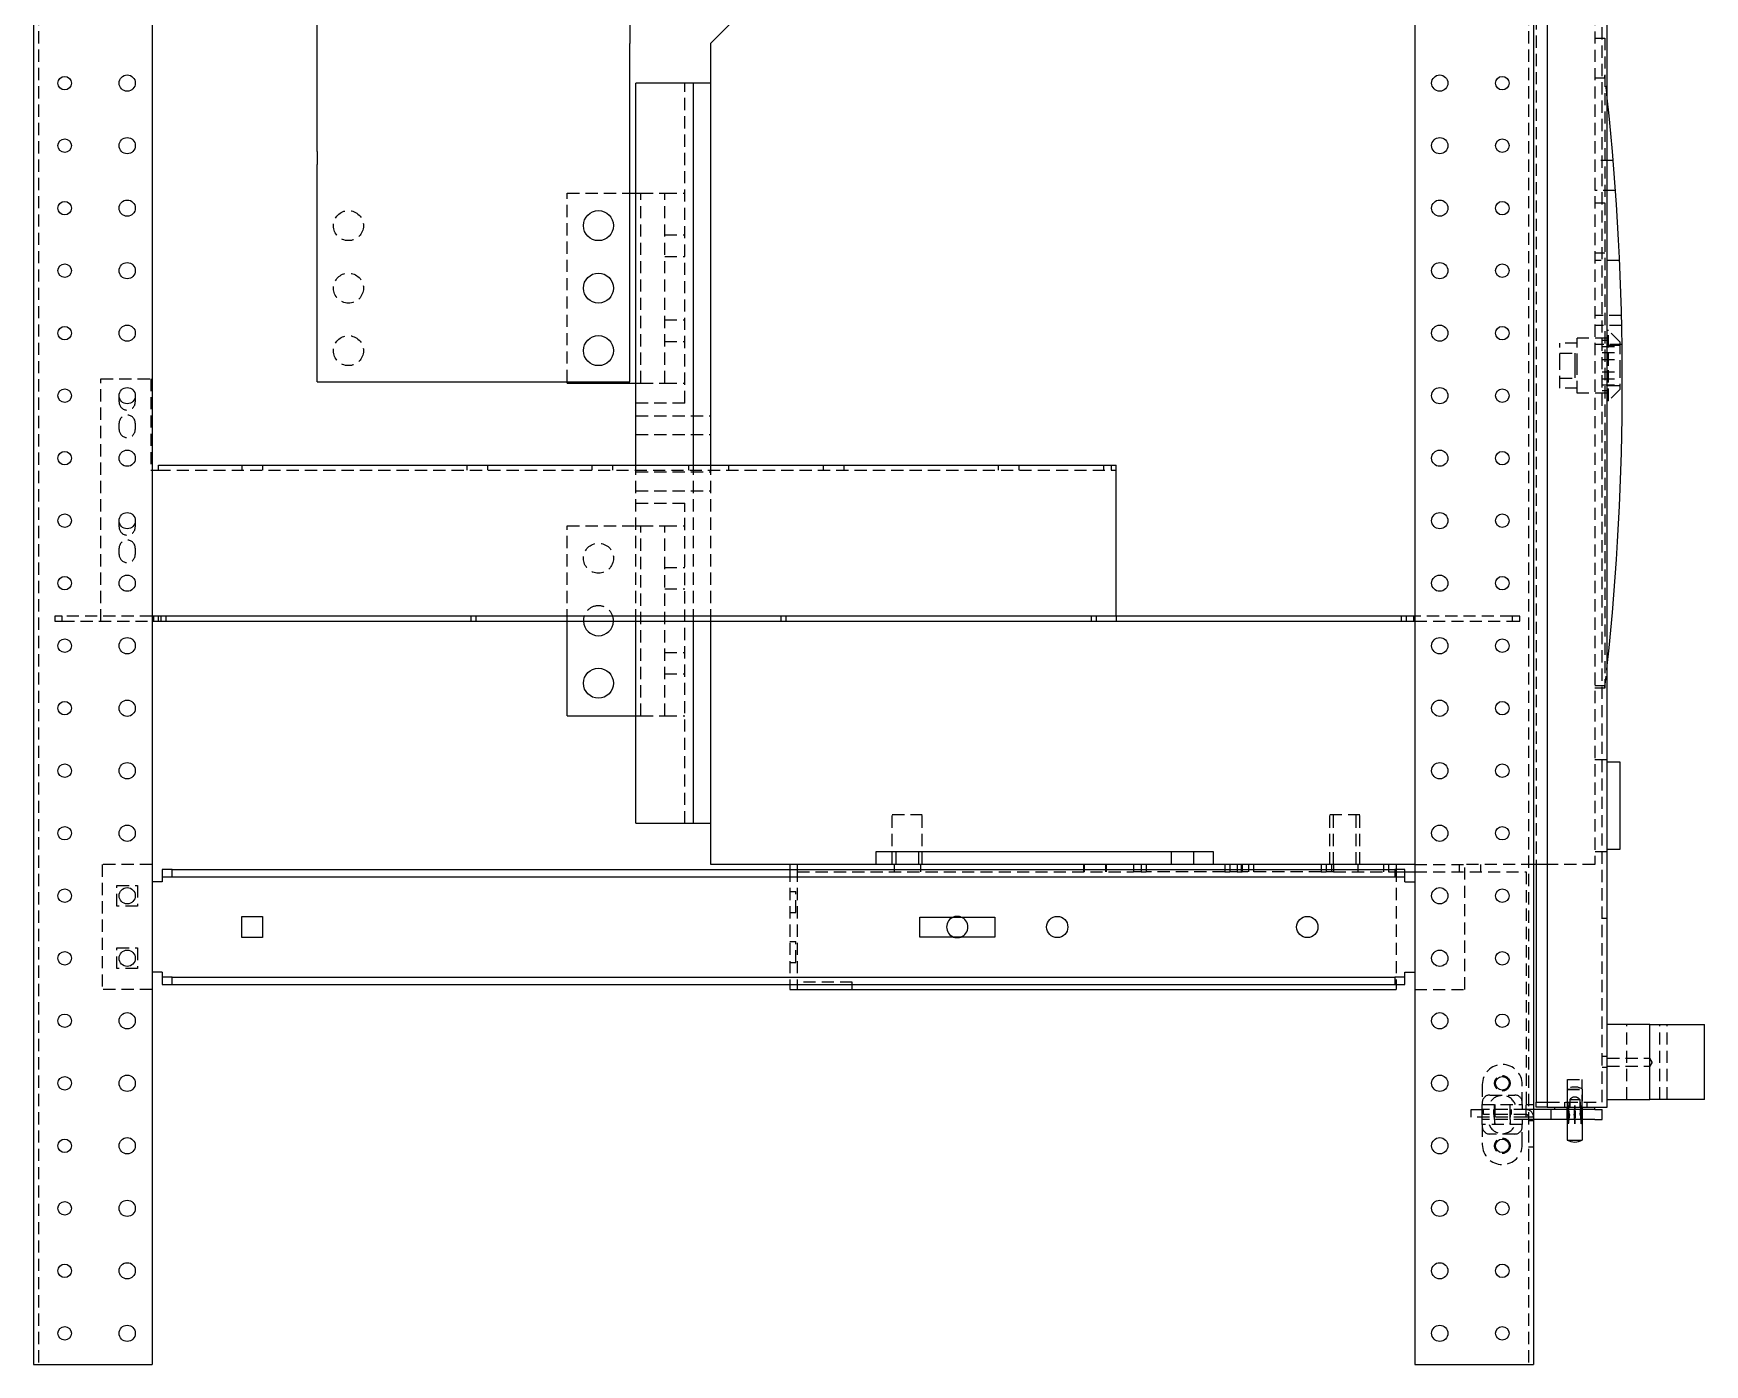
# Model space of a CAD drawing. Header units: millimetres. Extents: x -116965 to 323937, y 291661 to 566926.
# Drawn here: x -22581.3 to -22146.8, y 314413.7 to 314759.7 of the extents above; entities that cross this region are included whole.
import ezdxf

# ---------------------------------------------------------------- set-up
doc = ezdxf.new("R2010")
doc.units = ezdxf.units.MM
doc.linetypes.add('HIDDEN2', pattern=[4.7625, 3.175, -1.5875])
doc.layers.add('ALPHA', color=255, linetype='Continuous')
doc.layers.add('Pointille_Court', color=40, linetype='HIDDEN2', lineweight=25)

msp = doc.modelspace()

# ---------------------------------------------------------------- linework, layer by layer
at = {"layer": 'ALPHA'}
for p, q in [((-22581.298444, 315193.676475), (-22581.298444, 314413.676475)), ((-22550.423444, 315193.676475), (-22550.423444, 314413.676475)), ((-22222.173444, 315193.676475), (-22222.173444, 314413.676475)), ((-22191.298444, 315193.676475), (-22191.298444, 314413.676475)), ((-22187.723444, 314866.076475), (-22187.723444, 314480.626475)), ((-22172.123444, 314480.626475), (-22172.123444, 314866.076475)), ((-22507.523444, 314757.096717), (-22507.523444, 314762.84196)), ((-22426.273444, 314762.84196), (-22426.273444, 314757.096717)), ((-22405.148444, 314757.201475), (-22398.648444, 314763.701475)), ((-22405.148444, 314746.801475), (-22405.148444, 314757.201475)), ((-22507.523444, 314729.054329), (-22507.523444, 314757.096717)), ((-22426.273444, 314729.054329), (-22426.273444, 314757.096717)), ((-22424.648444, 314647.513975), (-22424.648444, 314746.801475)), ((-22409.698444, 314746.801475), (-22424.648444, 314746.801475)), ((-22409.698444, 314647.513975), (-22409.698444, 314746.801475)), ((-22405.148444, 314746.801475), (-22409.698444, 314746.801475)), ((-22405.148444, 314647.513975), (-22405.148444, 314746.801475)), ((-22507.523444, 314729.054329), (-22507.523444, 314725.607184)), ((-22426.273444, 314725.607184), (-22426.273444, 314729.054329)), ((-22507.523444, 314669.126475), (-22507.523444, 314725.607184)), ((-22426.273444, 314669.126475), (-22426.273444, 314725.607184)), ((-22426.273444, 314718.201475), (-22424.648444, 314718.201475)), ((-22507.523444, 314669.126475), (-22426.273444, 314669.126475)), ((-22442.523444, 314668.801475), (-22442.523444, 314669.126475)), ((-22442.523444, 314668.801475), (-22424.648444, 314668.801475)), ((-22550.423444, 314646.213975), (-22548.798444, 314646.213975)), ((-22548.798444, 314646.213975), (-22548.798444, 314647.513975)), ((-22548.798444, 314647.513975), (-22299.848444, 314647.513975)), ((-22299.848444, 314608.188975), (-22299.848444, 314647.513975)), ((-22222.173444, 314608.188975), (-22550.423444, 314608.188975)), ((-22550.423444, 314606.888975), (-22222.173444, 314606.888975)), ((-22442.523444, 314582.351475), (-22442.523444, 314606.888975)), ((-22424.648444, 314554.401475), (-22424.648444, 314606.888975)), ((-22409.698444, 314554.401475), (-22409.698444, 314606.888975)), ((-22405.148444, 314554.401475), (-22405.148444, 314606.888975)), ((-22442.523444, 314582.351475), (-22424.648444, 314582.351475)), ((-22172.123444, 314570.326475), (-22168.873444, 314570.326475)), ((-22168.873444, 314570.326475), (-22168.873444, 314547.576475)), ((-22424.648444, 314554.401475), (-22409.698444, 314554.401475)), ((-22409.698444, 314554.401475), (-22405.148444, 314554.401475)), ((-22405.148444, 314543.676475), (-22405.148444, 314554.401475)), ((-22362.248444, 314546.926475), (-22362.248444, 314543.676475)), ((-22274.498444, 314546.926475), (-22362.248444, 314546.926475)), ((-22274.498444, 314543.676475), (-22274.498444, 314546.926475)), ((-22168.873444, 314547.576475), (-22172.123444, 314547.576475)), ((-22547.823444, 314542.376475), (-22547.823444, 314540.426475)), ((-22545.223444, 314542.376475), (-22547.823444, 314542.376475)), ((-22547.823444, 314540.426475), (-22545.223444, 314540.426475)), ((-22547.823444, 314540.426475), (-22547.823444, 314539.126475)), ((-22545.223444, 314542.376475), (-22227.373444, 314542.376475)), ((-22545.223444, 314540.426475), (-22545.223444, 314542.376475)), ((-22545.223444, 314540.426475), (-22227.373444, 314540.426475)), ((-22384.673444, 314543.676475), (-22405.148444, 314543.676475)), ((-22384.673444, 314543.676475), (-22384.673444, 314542.376475)), ((-22382.723444, 314543.676475), (-22384.673444, 314543.676475)), ((-22227.048444, 314543.676475), (-22382.723444, 314543.676475)), ((-22382.723444, 314543.676475), (-22382.723444, 314542.376475)), ((-22227.373444, 314542.376475), (-22227.373444, 314540.426475)), ((-22224.773444, 314542.376475), (-22227.373444, 314542.376475)), ((-22227.373444, 314540.426475), (-22224.773444, 314540.426475)), ((-22222.173444, 314543.676475), (-22227.048444, 314543.676475)), ((-22227.048444, 314543.676475), (-22227.048444, 314542.376475)), ((-22224.773444, 314540.426475), (-22224.773444, 314542.376475)), ((-22224.773444, 314541.726475), (-22222.173444, 314541.726475)), ((-22224.773444, 314539.126475), (-22224.773444, 314540.426475)), ((-22187.723444, 314543.676475), (-22191.298444, 314543.676475)), ((-22190.648444, 314543.676475), (-22190.648444, 314481.926475)), ((-22547.823444, 314539.126475), (-22550.423444, 314539.126475)), ((-22224.773444, 314539.126475), (-22222.173444, 314539.126475)), ((-22527.120944, 314530.123975), (-22521.725944, 314530.123975)), ((-22527.120944, 314524.728975), (-22527.120944, 314530.123975)), ((-22521.725944, 314530.123975), (-22521.725944, 314524.728975)), ((-22350.873444, 314524.826475), (-22350.873444, 314530.026475)), ((-22350.873444, 314530.026475), (-22331.373444, 314530.026475)), ((-22331.373444, 314530.026475), (-22331.373444, 314524.826475)), ((-22521.725944, 314524.728975), (-22527.120944, 314524.728975)), ((-22331.373444, 314524.826475), (-22350.873444, 314524.826475)), ((-22547.823444, 314515.726475), (-22550.423444, 314515.726475)), ((-22547.823444, 314515.726475), (-22547.823444, 314514.426475)), ((-22547.823444, 314514.426475), (-22547.823444, 314512.476475)), ((-22545.223444, 314514.426475), (-22547.823444, 314514.426475)), ((-22545.223444, 314514.426475), (-22227.373444, 314514.426475)), ((-22545.223444, 314512.476475), (-22545.223444, 314514.426475)), ((-22227.373444, 314514.426475), (-22227.373444, 314512.476475)), ((-22224.773444, 314514.426475), (-22227.373444, 314514.426475)), ((-22224.773444, 314515.726475), (-22222.173444, 314515.726475)), ((-22224.773444, 314514.426475), (-22224.773444, 314515.726475)), ((-22224.773444, 314512.476475), (-22224.773444, 314514.426475)), ((-22547.823444, 314512.476475), (-22545.223444, 314512.476475)), ((-22545.223444, 314512.476475), (-22227.373444, 314512.476475)), ((-22384.673444, 314512.476475), (-22384.673444, 314511.176475)), ((-22384.673444, 314511.176475), (-22382.723444, 314511.176475)), ((-22382.723444, 314512.476475), (-22382.723444, 314511.176475)), ((-22382.723444, 314511.176475), (-22227.048444, 314511.176475)), ((-22227.373444, 314512.476475), (-22224.773444, 314512.476475)), ((-22227.048444, 314512.476475), (-22227.048444, 314511.176475)), ((-22161.073444, 314502.076475), (-22172.123444, 314502.076475)), ((-22161.073444, 314482.576475), (-22161.073444, 314502.076475)), ((-22161.073444, 314502.076475), (-22146.833115, 314502.076475)), ((-22146.833115, 314482.576475), (-22146.833115, 314502.076475)), ((-22186.748444, 314479.976475), (-22191.298444, 314479.976475)), ((-22190.648444, 314480.626475), (-22190.648444, 314481.926475)), ((-22190.648444, 314481.926475), (-22187.723444, 314481.926475)), ((-22187.723444, 314480.626475), (-22190.648444, 314480.626475)), ((-22187.723444, 314480.626475), (-22172.123444, 314480.626475)), ((-22186.748444, 314477.376475), (-22186.748444, 314479.976475)), ((-22175.373444, 314479.976475), (-22186.748444, 314479.976475)), ((-22185.773444, 314479.976475), (-22185.773444, 314480.626475)), ((-22175.373444, 314479.976475), (-22175.373444, 314480.626475)), ((-22175.373444, 314479.976475), (-22173.423444, 314479.976475)), ((-22173.423444, 314477.376475), (-22173.423444, 314479.976475)), ((-22172.123444, 314482.576475), (-22161.073444, 314482.576475)), ((-22146.833115, 314482.576475), (-22161.073444, 314482.576475)), ((-22186.748444, 314477.376475), (-22191.298444, 314477.376475)), ((-22175.373444, 314477.376475), (-22186.748444, 314477.376475)), ((-22182.523444, 314477.376475), (-22182.523444, 314472.046475)), ((-22178.623444, 314477.376475), (-22178.623444, 314472.046475)), ((-22175.373444, 314477.376475), (-22173.423444, 314477.376475)), ((-22182.523444, 314472.046475), (-22178.623444, 314472.046475)), ((-22581.298444, 314413.676475), (-22550.423444, 314413.676475)), ((-22222.173444, 314413.676475), (-22191.298444, 314413.676475))]:
    msp.add_line(p, q, dxfattribs=at)
for centre, radius in [((-22573.173444, 314746.801475), 1.755), ((-22556.923444, 314746.801475), 2.1125), ((-22215.673444, 314746.801475), 2.1125), ((-22199.423444, 314746.801475), 1.755), ((-22573.173444, 314730.551475), 1.755), ((-22556.923444, 314730.551475), 2.1125), ((-22215.673444, 314730.551475), 2.1125), ((-22199.423444, 314730.551475), 1.755), ((-22573.173444, 314714.301475), 1.755), ((-22556.923444, 314714.301475), 2.1125), ((-22434.398444, 314709.751475), 3.9), ((-22215.673444, 314714.301475), 2.1125), ((-22199.423444, 314714.301475), 1.755), ((-22573.173444, 314698.051475), 1.755), ((-22556.923444, 314698.051475), 2.1125), ((-22434.398444, 314693.501475), 3.9), ((-22215.673444, 314698.051475), 2.1125), ((-22199.423444, 314698.051475), 1.755), ((-22573.173444, 314681.801475), 1.755), ((-22556.923444, 314681.801475), 2.1125), ((-22215.673444, 314681.801475), 2.1125), ((-22199.423444, 314681.801475), 1.755), ((-22434.398444, 314677.251475), 3.9), ((-22573.173444, 314665.551475), 1.755), ((-22556.923444, 314665.551475), 2.1125), ((-22215.673444, 314665.551475), 2.1125), ((-22199.423444, 314665.551475), 1.755), ((-22573.173444, 314649.301475), 1.755), ((-22556.923444, 314649.301475), 2.1125), ((-22215.673444, 314649.301475), 2.1125), ((-22199.423444, 314649.301475), 1.755), ((-22573.173444, 314633.051475), 1.755), ((-22556.923444, 314633.051475), 2.1125), ((-22215.673444, 314633.051475), 2.1125), ((-22199.423444, 314633.051475), 1.755), ((-22573.173444, 314616.801475), 1.755), ((-22556.923444, 314616.801475), 2.1125), ((-22215.673444, 314616.801475), 2.1125), ((-22199.423444, 314616.801475), 1.755), ((-22573.173444, 314600.551475), 1.755), ((-22556.923444, 314600.551475), 2.1125), ((-22215.673444, 314600.551475), 2.1125), ((-22199.423444, 314600.551475), 1.755), ((-22434.398444, 314590.801475), 3.9), ((-22573.173444, 314584.301475), 1.755), ((-22556.923444, 314584.301475), 2.1125), ((-22215.673444, 314584.301475), 2.1125), ((-22199.423444, 314584.301475), 1.755), ((-22573.173444, 314568.051475), 1.755), ((-22556.923444, 314568.051475), 2.1125), ((-22215.673444, 314568.051475), 2.1125), ((-22199.423444, 314568.051475), 1.755), ((-22573.173444, 314551.801475), 1.755), ((-22556.923444, 314551.801475), 2.1125), ((-22215.673444, 314551.801475), 2.1125), ((-22199.423444, 314551.801475), 1.755), ((-22573.173444, 314535.551475), 1.755), ((-22556.923444, 314535.551475), 2.1125), ((-22215.673444, 314535.551475), 2.1125), ((-22199.423444, 314535.551475), 1.755), ((-22315.123444, 314527.426475), 2.7625), ((-22250.123444, 314527.426475), 2.7625), ((-22573.173444, 314519.301475), 1.755), ((-22556.923444, 314519.301475), 2.1125), ((-22215.673444, 314519.301475), 2.1125), ((-22199.423444, 314519.301475), 1.755), ((-22556.923444, 314503.051475), 2.1125), ((-22215.673444, 314503.051475), 2.1125), ((-22573.173444, 314503.051475), 1.755), ((-22199.423444, 314503.051475), 1.755), ((-22573.173444, 314486.801475), 1.755), ((-22556.923444, 314486.801475), 2.1125), ((-22215.673444, 314486.801475), 2.1125), ((-22199.423444, 314486.801475), 1.755), ((-22573.173444, 314470.551475), 1.755), ((-22556.923444, 314470.551475), 2.1125), ((-22215.673444, 314470.551475), 2.1125), ((-22199.423444, 314470.551475), 1.755), ((-22573.173444, 314454.301475), 1.755), ((-22556.923444, 314454.301475), 2.1125), ((-22215.673444, 314454.301475), 2.1125), ((-22199.423444, 314454.301475), 1.755), ((-22556.923444, 314438.051475), 2.1125), ((-22215.673444, 314438.051475), 2.1125), ((-22573.173444, 314438.051475), 1.755), ((-22199.423444, 314438.051475), 1.755), ((-22573.173444, 314421.801475), 1.755), ((-22556.923444, 314421.801475), 2.1125), ((-22215.673444, 314421.801475), 2.1125), ((-22199.423444, 314421.801475), 1.755)]:
    msp.add_circle(centre, radius, dxfattribs=at)
for centre, radius, start, end in [((-22867.217194, 314669.126475), 698.99375, 353.944703388, 6.055296612), ((-22434.398444, 314607.051475), 3.9, 182.38801546, 357.61198454), ((-22341.123444, 314527.426475), 2.7625, 109.74992279, 250.25007721), ((-22341.123444, 314527.426475), 2.7625, 289.74992279, 70.25007721), ((-22180.573444, 314475.442725), 3.91625, 240.13716564, 299.86283436)]:
    msp.add_arc(centre, radius, start, end, dxfattribs=at)
for major_axis, ratio, start_param, end_param in [((0.162431, 24.917985), 0.0779847629, 2.1257914248, 2.1777898095), ((-1.765627, -24.917919), 0.0332164699, 5.2692293627, 5.3212277474), ((1.765627, -24.917919), 0.0332164699, 0.9619575598, 1.0139559445), ((-0.162431, 24.917985), 0.0779847629, 4.1053954977, 4.1573938823)]:
    msp.add_ellipse((-22180.573444, 314490.49597), major_axis=major_axis, ratio=ratio, start_param=start_param, end_param=end_param, dxfattribs=at)
at = {"layer": 'Pointille_Court'}
for p, q in [((-22579.998444, 315193.676475), (-22579.998444, 314413.676475)), ((-22192.598444, 315193.676475), (-22192.598444, 314413.676475)), ((-22173.423444, 314481.926475), (-22173.423444, 314864.776475)), ((-22190.648444, 314802.051475), (-22190.648444, 314543.676475)), ((-22175.373444, 314779.301475), (-22175.373444, 314543.676475)), ((-22175.373444, 314758.501475), (-22172.773444, 314758.501475)), ((-22172.773444, 314758.501475), (-22172.773444, 314589.501475)), ((-22411.973444, 314663.601475), (-22411.973444, 314746.801475)), ((-22172.699223, 314748.101475), (-22175.373444, 314748.101475)), ((-22170.594529, 314726.651475), (-22175.373444, 314726.651475)), ((-22442.523444, 314718.201475), (-22426.273444, 314718.201475)), ((-22442.523444, 314669.126475), (-22442.523444, 314718.201475)), ((-22424.648444, 314718.201475), (-22423.348444, 314718.201475)), ((-22423.348444, 314668.801475), (-22423.348444, 314718.201475)), ((-22423.348444, 314718.201475), (-22417.173444, 314718.201475)), ((-22417.173444, 314718.201475), (-22411.973444, 314718.201475)), ((-22417.173444, 314668.801475), (-22417.173444, 314718.201475)), ((-22169.994355, 314718.851475), (-22175.373444, 314718.851475)), ((-22172.773444, 314715.601475), (-22175.373444, 314715.601475)), ((-22417.173444, 314707.346475), (-22411.973444, 314707.346475)), ((-22417.173444, 314701.756475), (-22411.973444, 314701.756475)), ((-22172.773444, 314702.601475), (-22175.373444, 314702.601475)), ((-22168.934703, 314700.651475), (-22175.373444, 314700.651475)), ((-22417.173444, 314685.246475), (-22411.973444, 314685.246475)), ((-22168.43571, 314686.351475), (-22175.373444, 314686.351475)), ((-22168.376459, 314683.751475), (-22175.373444, 314683.751475)), ((-22417.173444, 314679.656475), (-22411.973444, 314679.656475)), ((-22179.923444, 314679.201475), (-22184.473444, 314679.201475)), ((-22184.473444, 314673.351201), (-22184.473444, 314679.201475)), ((-22172.123444, 314680.501475), (-22179.923444, 314680.501475)), ((-22179.923444, 314673.35114), (-22179.923444, 314680.501475)), ((-22172.123444, 314679.851475), (-22173.423444, 314679.851475)), ((-22171.798444, 314682.451475), (-22172.123444, 314682.451475)), ((-22168.873444, 314679.526475), (-22171.798444, 314682.451475)), ((-22171.798444, 314673.351049), (-22171.798444, 314682.451475)), ((-22168.873444, 314679.526475), (-22168.873444, 314673.351186)), ((-22184.473444, 314676.601475), (-22180.573444, 314676.601475)), ((-22180.573444, 314676.601475), (-22180.573444, 314673.351323)), ((-22168.291446, 314678.876475), (-22175.373444, 314678.876475)), ((-22168.873444, 314678.551475), (-22173.423444, 314678.551475)), ((-22173.423444, 314678.293765), (-22168.873444, 314678.293765)), ((-22173.423444, 314678.293674), (-22168.873444, 314678.293674)), ((-22173.423444, 314676.790997), (-22168.873444, 314676.790997)), ((-22173.423444, 314676.790906), (-22168.873444, 314676.790906)), ((-22173.423444, 314674.976475), (-22168.873444, 314674.976475)), ((-22184.473444, 314667.501475), (-22184.473444, 314673.351201)), ((-22180.573444, 314673.351323), (-22180.573444, 314670.101475)), ((-22179.923444, 314666.201475), (-22179.923444, 314673.35114)), ((-22173.423444, 314671.726475), (-22168.873444, 314671.726475)), ((-22171.798444, 314664.251475), (-22171.798444, 314673.351049)), ((-22168.873444, 314673.351186), (-22168.873444, 314667.176475)), ((-22563.748444, 314669.938975), (-22550.748444, 314669.938975)), ((-22563.748444, 314606.888975), (-22563.748444, 314669.938975)), ((-22550.748444, 314669.938975), (-22550.748444, 314646.213975)), ((-22424.648444, 314668.801475), (-22423.348444, 314668.801475)), ((-22423.348444, 314668.801475), (-22417.173444, 314668.801475)), ((-22417.173444, 314668.801475), (-22411.973444, 314668.801475)), ((-22184.473444, 314670.101475), (-22180.573444, 314670.101475)), ((-22179.923444, 314667.501475), (-22184.473444, 314667.501475)), ((-22172.123444, 314666.201475), (-22179.923444, 314666.201475)), ((-22173.423444, 314669.912044), (-22168.873444, 314669.912044)), ((-22173.423444, 314669.911952), (-22168.873444, 314669.911952)), ((-22173.423444, 314668.409276), (-22168.873444, 314668.409276)), ((-22173.423444, 314668.409185), (-22168.873444, 314668.409185)), ((-22168.873444, 314668.151475), (-22173.423444, 314668.151475)), ((-22172.123444, 314666.851475), (-22173.423444, 314666.851475)), ((-22168.873444, 314667.176475), (-22171.798444, 314664.251475)), ((-22559.035944, 314663.926475), (-22559.035944, 314665.551475)), ((-22554.810944, 314665.551475), (-22554.810944, 314663.926475)), ((-22411.973444, 314663.601475), (-22424.648444, 314663.601475)), ((-22171.798444, 314664.251475), (-22172.123444, 314664.251475)), ((-22559.035944, 314656.776475), (-22559.035944, 314658.401475)), ((-22554.810944, 314658.401475), (-22554.810944, 314656.776475)), ((-22424.648444, 314660.351475), (-22405.148444, 314660.351475)), ((-22424.648444, 314655.476475), (-22405.148444, 314655.476475)), ((-22550.748444, 314646.213975), (-22550.423444, 314646.213975)), ((-22548.798444, 314646.213975), (-22299.848444, 314646.213975)), ((-22527.120944, 314647.513975), (-22527.120944, 314646.213975)), ((-22521.725944, 314647.513975), (-22521.725944, 314646.213975)), ((-22468.620944, 314647.513975), (-22468.620944, 314646.213975)), ((-22463.225944, 314647.513975), (-22463.225944, 314646.213975)), ((-22436.120944, 314647.513975), (-22436.120944, 314646.213975)), ((-22430.725944, 314647.513975), (-22430.725944, 314646.213975)), ((-22424.648444, 314606.888975), (-22424.648444, 314647.513975)), ((-22424.648444, 314645.726475), (-22405.148444, 314645.726475)), ((-22410.998444, 314647.513975), (-22410.998444, 314646.213975)), ((-22409.698444, 314606.888975), (-22409.698444, 314647.513975)), ((-22405.148444, 314606.888975), (-22405.148444, 314647.513975)), ((-22400.598444, 314647.513975), (-22400.598444, 314646.213975)), ((-22375.995944, 314647.513975), (-22375.995944, 314646.213975)), ((-22370.600944, 314647.513975), (-22370.600944, 314646.213975)), ((-22330.495944, 314647.513975), (-22330.495944, 314646.213975)), ((-22325.100944, 314647.513975), (-22325.100944, 314646.213975)), ((-22303.098444, 314647.513975), (-22303.098444, 314646.213975)), ((-22301.148444, 314647.513975), (-22301.148444, 314646.213975)), ((-22424.648444, 314640.851475), (-22405.148444, 314640.851475)), ((-22424.648444, 314637.601475), (-22411.973444, 314637.601475)), ((-22411.973444, 314554.401475), (-22411.973444, 314637.601475)), ((-22559.035944, 314631.426475), (-22559.035944, 314633.051475)), ((-22554.810944, 314633.051475), (-22554.810944, 314631.426475)), ((-22442.523444, 314631.751475), (-22424.648444, 314631.751475)), ((-22442.523444, 314606.888975), (-22442.523444, 314631.751475)), ((-22424.648444, 314631.751475), (-22423.348444, 314631.751475)), ((-22423.348444, 314582.351475), (-22423.348444, 314631.751475)), ((-22423.348444, 314631.751475), (-22417.173444, 314631.751475)), ((-22417.173444, 314631.751475), (-22411.973444, 314631.751475)), ((-22417.173444, 314582.351475), (-22417.173444, 314631.751475)), ((-22559.035944, 314624.276475), (-22559.035944, 314625.901475)), ((-22554.810944, 314625.901475), (-22554.810944, 314624.276475)), ((-22417.173444, 314620.896475), (-22411.973444, 314620.896475)), ((-22417.173444, 314615.306475), (-22411.973444, 314615.306475)), ((-22575.773444, 314608.188975), (-22575.773444, 314606.888975)), ((-22573.823444, 314608.188975), (-22575.773444, 314608.188975)), ((-22575.773444, 314606.888975), (-22573.823444, 314606.888975)), ((-22550.423444, 314608.188975), (-22573.823444, 314608.188975)), ((-22573.823444, 314606.888975), (-22573.823444, 314608.188975)), ((-22573.823444, 314606.888975), (-22550.423444, 314606.888975)), ((-22550.098444, 314608.188975), (-22550.098444, 314606.888975)), ((-22548.798444, 314606.888975), (-22548.798444, 314608.188975)), ((-22548.148444, 314608.188975), (-22548.148444, 314606.888975)), ((-22546.848444, 314608.188975), (-22546.848444, 314606.888975)), ((-22467.548444, 314608.188975), (-22467.548444, 314606.888975)), ((-22466.248444, 314608.188975), (-22466.248444, 314606.888975)), ((-22386.948444, 314608.188975), (-22386.948444, 314606.888975)), ((-22385.648444, 314608.188975), (-22385.648444, 314606.888975)), ((-22306.348444, 314608.188975), (-22306.348444, 314606.888975)), ((-22305.048444, 314608.188975), (-22305.048444, 314606.888975)), ((-22299.848444, 314608.188975), (-22299.848444, 314606.888975)), ((-22225.748444, 314608.188975), (-22225.748444, 314606.888975)), ((-22224.448444, 314608.188975), (-22224.448444, 314606.888975)), ((-22222.498444, 314608.188975), (-22222.498444, 314606.888975)), ((-22196.823444, 314608.188975), (-22222.173444, 314608.188975)), ((-22222.173444, 314606.888975), (-22196.823444, 314606.888975)), ((-22196.823444, 314608.188975), (-22196.823444, 314606.888975)), ((-22194.873444, 314608.188975), (-22196.823444, 314608.188975)), ((-22196.823444, 314606.888975), (-22194.873444, 314606.888975)), ((-22194.873444, 314606.888975), (-22194.873444, 314608.188975)), ((-22417.173444, 314598.796475), (-22411.973444, 314598.796475)), ((-22417.173444, 314593.206475), (-22411.973444, 314593.206475)), ((-22172.773444, 314590.151475), (-22175.373444, 314590.151475)), ((-22172.773444, 314589.501475), (-22175.373444, 314589.501475)), ((-22172.699223, 314590.151475), (-22172.773444, 314590.151475)), ((-22424.648444, 314582.351475), (-22423.348444, 314582.351475)), ((-22423.348444, 314582.351475), (-22417.173444, 314582.351475)), ((-22417.173444, 314582.351475), (-22411.973444, 314582.351475)), ((-22175.373444, 314570.976475), (-22172.123444, 314570.976475)), ((-22358.023444, 314543.676475), (-22358.023444, 314556.676475)), ((-22358.023444, 314556.676475), (-22350.223444, 314556.676475)), ((-22350.223444, 314543.676475), (-22350.223444, 314556.676475)), ((-22244.273444, 314543.676475), (-22244.273444, 314556.676475)), ((-22244.273444, 314556.676475), (-22236.473444, 314556.676475)), ((-22243.298444, 314543.676475), (-22243.298444, 314556.676475)), ((-22237.448444, 314543.676475), (-22237.448444, 314556.676475)), ((-22236.473444, 314543.676475), (-22236.473444, 314556.676475)), ((-22357.048444, 314546.926475), (-22357.048444, 314543.676475)), ((-22351.198444, 314546.926475), (-22351.198444, 314543.676475)), ((-22285.548444, 314546.926475), (-22285.548444, 314543.676475)), ((-22279.698444, 314546.926475), (-22279.698444, 314543.676475)), ((-22172.123444, 314546.926475), (-22175.373444, 314546.926475)), ((-22563.423444, 314543.676475), (-22563.423444, 314511.176475)), ((-22550.423444, 314543.676475), (-22563.423444, 314543.676475)), ((-22384.673444, 314542.376475), (-22384.673444, 314512.476475)), ((-22382.723444, 314542.376475), (-22382.723444, 314512.476475)), ((-22382.723444, 314541.726475), (-22295.298444, 314541.726475)), ((-22357.535944, 314543.676475), (-22357.535944, 314541.726475)), ((-22350.710944, 314543.676475), (-22350.710944, 314541.726475)), ((-22308.330944, 314543.676475), (-22308.330944, 314541.726475)), ((-22308.135944, 314543.676475), (-22308.135944, 314541.726475)), ((-22302.610944, 314543.676475), (-22302.610944, 314541.726475)), ((-22302.415944, 314543.676475), (-22302.415944, 314541.726475)), ((-22295.298444, 314543.676475), (-22295.298444, 314541.726475)), ((-22293.348444, 314541.726475), (-22295.298444, 314541.726475)), ((-22293.348444, 314543.676475), (-22293.348444, 314541.726475)), ((-22293.348444, 314541.726475), (-22292.048444, 314541.726475)), ((-22292.048444, 314543.676475), (-22292.048444, 314541.726475)), ((-22271.573444, 314541.726475), (-22292.048444, 314541.726475)), ((-22271.573444, 314543.676475), (-22271.573444, 314541.726475)), ((-22271.573444, 314541.726475), (-22270.273444, 314541.726475)), ((-22270.273444, 314543.676475), (-22270.273444, 314541.726475)), ((-22268.323444, 314541.726475), (-22270.273444, 314541.726475)), ((-22268.323444, 314543.676475), (-22268.323444, 314541.726475)), ((-22268.323444, 314541.726475), (-22267.023444, 314541.726475)), ((-22267.348444, 314543.676475), (-22267.348444, 314541.726475)), ((-22267.023444, 314543.676475), (-22267.023444, 314541.726475)), ((-22246.548444, 314541.726475), (-22267.023444, 314541.726475)), ((-22265.398444, 314543.676475), (-22265.398444, 314541.726475)), ((-22264.098444, 314543.676475), (-22264.098444, 314541.726475)), ((-22246.548444, 314543.676475), (-22246.548444, 314541.726475)), ((-22246.548444, 314541.726475), (-22245.248444, 314541.726475)), ((-22245.248444, 314543.676475), (-22245.248444, 314541.726475)), ((-22243.298444, 314541.726475), (-22245.248444, 314541.726475)), ((-22243.785944, 314543.676475), (-22243.785944, 314541.726475)), ((-22243.298444, 314543.676475), (-22243.298444, 314541.726475)), ((-22243.298444, 314541.726475), (-22227.048444, 314541.726475)), ((-22236.960944, 314543.676475), (-22236.960944, 314541.726475)), ((-22230.298444, 314543.676475), (-22230.298444, 314541.726475)), ((-22228.998444, 314543.676475), (-22228.998444, 314541.726475)), ((-22227.048444, 314542.376475), (-22227.048444, 314512.476475)), ((-22227.048444, 314541.726475), (-22224.773444, 314541.726475)), ((-22222.173444, 314543.676475), (-22209.173444, 314543.676475)), ((-22222.173444, 314541.726475), (-22193.248444, 314541.726475)), ((-22210.635944, 314543.676475), (-22210.635944, 314541.726475)), ((-22209.173444, 314511.176475), (-22209.173444, 314543.676475)), ((-22191.298444, 314543.676475), (-22209.173444, 314543.676475)), ((-22205.110944, 314543.676475), (-22205.110944, 314541.726475)), ((-22193.248444, 314541.726475), (-22193.248444, 314481.276475)), ((-22175.373444, 314543.676475), (-22187.723444, 314543.676475)), ((-22559.620944, 314532.853975), (-22559.620944, 314538.248975)), ((-22559.620944, 314538.248975), (-22554.225944, 314538.248975)), ((-22554.225944, 314538.248975), (-22554.225944, 314532.853975)), ((-22384.673444, 314536.623975), (-22383.048444, 314536.623975)), ((-22383.048444, 314531.228975), (-22383.048444, 314536.623975)), ((-22554.225944, 314532.853975), (-22559.620944, 314532.853975)), ((-22384.673444, 314531.228975), (-22383.048444, 314531.228975)), ((-22173.423444, 314529.701475), (-22172.123444, 314529.701475)), ((-22384.673444, 314523.623975), (-22383.048444, 314523.623975)), ((-22383.048444, 314518.228975), (-22383.048444, 314523.623975)), ((-22559.620944, 314516.603975), (-22559.620944, 314521.998975)), ((-22559.620944, 314521.998975), (-22554.225944, 314521.998975)), ((-22554.225944, 314521.998975), (-22554.225944, 314516.603975)), ((-22384.673444, 314518.228975), (-22383.048444, 314518.228975)), ((-22554.225944, 314516.603975), (-22559.620944, 314516.603975)), ((-22550.423444, 314511.176475), (-22563.423444, 314511.176475)), ((-22368.423444, 314513.126475), (-22382.723444, 314513.126475)), ((-22368.423444, 314511.176475), (-22368.423444, 314513.126475)), ((-22222.173444, 314511.176475), (-22209.173444, 314511.176475)), ((-22167.052848, 314482.576475), (-22167.052848, 314502.076475)), ((-22158.453231, 314482.576475), (-22158.453231, 314502.076475)), ((-22156.583115, 314482.576475), (-22156.583115, 314502.076475)), ((-22172.123444, 314493.788975), (-22173.423444, 314493.788975)), ((-22172.123444, 314493.366475), (-22161.073444, 314493.366475)), ((-22160.448549, 314492.326475), (-22161.073444, 314493.366475)), ((-22160.448549, 314492.326475), (-22161.073444, 314491.286475)), ((-22182.490929, 314480.626475), (-22182.490929, 314487.776475)), ((-22182.490929, 314487.776475), (-22178.655929, 314487.776475)), ((-22178.655929, 314480.626475), (-22178.655929, 314487.776475)), ((-22172.123444, 314490.863975), (-22173.423444, 314490.863975)), ((-22172.123444, 314491.286475), (-22161.073444, 314491.286475)), ((-22204.623444, 314486.476475), (-22204.623444, 314481.276475)), ((-22202.673444, 314483.746475), (-22196.173444, 314483.746475)), ((-22194.223444, 314481.276475), (-22194.223444, 314486.476475)), ((-22182.523444, 314485.306475), (-22182.523444, 314477.376475)), ((-22182.523444, 314485.306475), (-22178.623444, 314485.306475)), ((-22182.490929, 314485.176475), (-22178.655929, 314485.176475)), ((-22178.623444, 314485.306475), (-22178.623444, 314477.376475)), ((-22207.548444, 314478.026475), (-22207.548444, 314479.976475)), ((-22207.548444, 314479.976475), (-22204.623444, 314479.976475)), ((-22204.623444, 314481.276475), (-22194.223444, 314481.276475)), ((-22204.623444, 314479.976475), (-22204.623444, 314481.276475)), ((-22204.623444, 314477.376475), (-22204.623444, 314479.976475)), ((-22193.248444, 314479.976475), (-22204.623444, 314479.976475)), ((-22204.298444, 314478.676475), (-22204.298444, 314479.976475)), ((-22201.698444, 314479.976475), (-22201.698444, 314478.676475)), ((-22201.535944, 314478.026475), (-22201.535944, 314479.976475)), ((-22201.438444, 314479.976475), (-22201.438444, 314481.276475)), ((-22201.438444, 314477.376475), (-22201.438444, 314479.976475)), ((-22201.373444, 314481.276475), (-22201.373444, 314476.076475)), ((-22197.473444, 314481.276475), (-22197.473444, 314476.076475)), ((-22197.408444, 314479.976475), (-22197.408444, 314481.276475)), ((-22197.408444, 314477.376475), (-22197.408444, 314479.976475)), ((-22197.310944, 314478.026475), (-22197.310944, 314479.976475)), ((-22197.148444, 314479.976475), (-22197.148444, 314478.676475)), ((-22194.223444, 314481.276475), (-22194.223444, 314479.976475)), ((-22193.248444, 314478.026475), (-22193.248444, 314481.276475)), ((-22193.248444, 314481.276475), (-22191.298444, 314481.276475)), ((-22191.298444, 314479.976475), (-22193.248444, 314479.976475)), ((-22187.723444, 314481.926475), (-22173.423444, 314481.926475)), ((-22183.173444, 314480.626475), (-22183.173444, 314481.926475)), ((-22182.588444, 314479.976475), (-22182.588444, 314480.626475)), ((-22182.523444, 314477.376475), (-22182.523444, 314479.976475)), ((-22181.978809, 314478.676475), (-22182.262193, 314481.059808)), ((-22182.035944, 314480.626475), (-22182.035944, 314481.926475)), ((-22181.873444, 314482.576475), (-22181.873444, 314480.626475)), ((-22181.873444, 314482.576475), (-22179.273444, 314482.576475)), ((-22180.573444, 314478.676475), (-22180.573444, 314481.059808)), ((-22179.273444, 314482.576475), (-22179.273444, 314480.626475)), ((-22179.168078, 314478.676475), (-22178.884694, 314481.059808)), ((-22179.110944, 314480.626475), (-22179.110944, 314481.926475)), ((-22178.623444, 314477.376475), (-22178.623444, 314479.976475)), ((-22178.558444, 314479.976475), (-22178.558444, 314480.626475)), ((-22177.323444, 314480.626475), (-22177.323444, 314481.926475)), ((-22193.248444, 314478.026475), (-22207.548444, 314478.026475)), ((-22204.623444, 314476.076475), (-22204.623444, 314477.376475)), ((-22193.248444, 314477.376475), (-22204.623444, 314477.376475)), ((-22204.623444, 314476.076475), (-22204.623444, 314470.876475)), ((-22194.223444, 314476.076475), (-22204.623444, 314476.076475)), ((-22193.248444, 314478.676475), (-22204.298444, 314478.676475)), ((-22201.438444, 314477.376475), (-22201.438444, 314476.076475)), ((-22197.408444, 314477.376475), (-22197.408444, 314476.076475)), ((-22194.223444, 314477.376475), (-22194.223444, 314476.076475)), ((-22194.223444, 314470.876475), (-22194.223444, 314476.076475)), ((-22191.298444, 314478.026475), (-22193.248444, 314478.026475)), ((-22191.298444, 314477.376475), (-22193.248444, 314477.376475)), ((-22191.298444, 314477.051475), (-22192.598444, 314477.051475)), ((-22181.978809, 314478.676475), (-22182.36233, 314478.719656)), ((-22182.36233, 314478.633293), (-22181.978809, 314478.676475)), ((-22182.360799, 314478.676475), (-22182.142321, 314478.676475)), ((-22181.978809, 314478.676475), (-22182.359256, 314478.719774)), ((-22181.978809, 314478.676475), (-22182.359256, 314478.633175)), ((-22181.978809, 314478.676475), (-22182.262193, 314476.293141)), ((-22182.144605, 314478.719774), (-22181.978809, 314478.676475)), ((-22182.144605, 314478.633175), (-22181.978809, 314478.676475)), ((-22181.978809, 314478.676475), (-22182.142321, 314478.676475)), ((-22182.14004, 314478.719656), (-22181.978809, 314478.676475)), ((-22181.978809, 314478.676475), (-22182.14004, 314478.633293)), ((-22180.795733, 314478.719656), (-22180.573444, 314478.676475)), ((-22180.573444, 314478.676475), (-22180.795733, 314478.633293)), ((-22180.573444, 314478.676475), (-22180.791921, 314478.676475)), ((-22180.788094, 314478.719774), (-22180.573444, 314478.676475)), ((-22180.788094, 314478.633175), (-22180.573444, 314478.676475)), ((-22180.573444, 314478.676475), (-22180.358793, 314478.719774)), ((-22180.573444, 314478.676475), (-22180.351154, 314478.719656)), ((-22180.573444, 314478.676475), (-22180.573444, 314476.293141)), ((-22180.354966, 314478.676475), (-22180.573444, 314478.676475)), ((-22180.351154, 314478.633293), (-22180.573444, 314478.676475)), ((-22180.573444, 314478.676475), (-22180.358793, 314478.633175)), ((-22179.168078, 314478.676475), (-22179.002282, 314478.719774)), ((-22178.787631, 314478.719774), (-22179.168078, 314478.676475)), ((-22178.784558, 314478.719656), (-22179.168078, 314478.676475)), ((-22179.168078, 314478.676475), (-22179.006847, 314478.719656)), ((-22179.168078, 314478.676475), (-22178.884694, 314476.293141)), ((-22179.004566, 314478.676475), (-22179.168078, 314478.676475)), ((-22178.787631, 314478.633175), (-22179.168078, 314478.676475)), ((-22179.168078, 314478.676475), (-22178.784558, 314478.633293)), ((-22179.006847, 314478.633293), (-22179.168078, 314478.676475)), ((-22179.168078, 314478.676475), (-22179.002282, 314478.633175)), ((-22179.004566, 314478.676475), (-22178.786088, 314478.676475)), ((-22196.173444, 314473.606475), (-22202.673444, 314473.606475)), ((-22191.298444, 314470.226475), (-22192.598444, 314470.226475))]:
    msp.add_line(p, q, dxfattribs=at)
for centre, radius in [((-22499.398444, 314709.751475), 3.9), ((-22499.398444, 314693.501475), 3.9), ((-22499.398444, 314677.251475), 3.9), ((-22434.398444, 314623.301475), 3.9), ((-22199.423444, 314486.801475), 2.015), ((-22199.423444, 314470.551475), 2.015)]:
    msp.add_circle(centre, radius, dxfattribs=at)
for centre, radius, start, end in [((-22867.217194, 314669.126475), 698.99375, 6.055296612, 6.540975847), ((-22556.923444, 314663.926475), 2.1125, 180, 0), ((-22556.923444, 314658.401475), 2.1125, 0, 180), ((-22556.923444, 314656.776475), 2.1125, 180, 0), ((-22556.923444, 314631.426475), 2.1125, 180, 0), ((-22556.923444, 314625.901475), 2.1125, 0, 180), ((-22556.923444, 314624.276475), 2.1125, 180, 0), ((-22434.398444, 314607.051475), 3.9, 90, 182.38801546), ((-22434.398444, 314607.051475), 3.9, 357.61198454, 90), ((-22867.217194, 314669.126475), 698.99375, 353.459024153, 353.944703388), ((-22341.123444, 314527.426475), 2.7625, 90, 109.74992279), ((-22341.123444, 314527.426475), 2.7625, 70.25007721, 90), ((-22341.123444, 314527.426475), 2.7625, 250.25007721, 289.74992279), ((-22199.423444, 314486.476475), 5.2, 0, 180), ((-22202.673444, 314481.796475), 1.95, 90, 180), ((-22199.423444, 314479.958193), 3.658281, 21.12202138, 158.87797862), ((-22196.173444, 314481.796475), 1.95, 0, 90), ((-22180.573444, 314481.910225), 3.91625, 60.13716564, 119.86283436), ((-22193.248444, 314478.026475), 1.95, 0, 90), ((-22180.573444, 314481.601475), 1.625, 36.86989764, 143.13010236), ((-22202.673444, 314475.556475), 1.95, 180, 270), ((-22199.423444, 314477.394756), 3.658281, 201.12202138, 338.87797862), ((-22196.173444, 314475.556475), 1.95, 270, 0), ((-22193.248444, 314478.026475), 0.65, 0, 90), ((-22199.423444, 314470.876475), 5.2, 180, 0)]:
    msp.add_arc(centre, radius, start, end, dxfattribs=at)
for centre, major_axis, ratio, start_param, end_param in [((-22180.573444, 314466.856979), (0.162431, -24.917985), 0.0779847629, 4.1053954977, 4.2156962226), ((-22180.573444, 314466.856979), (-1.765627, 24.917919), 0.0332164699, 0.9619575598, 1.0722582847), ((-22180.573444, 314466.856979), (1.605405, 24.917886), 0.0444209743, 0.9671731361, 1.077473861), ((-22180.573444, 314466.856979), (-1.605405, 24.917886), 0.0444209743, 5.2057114462, 5.3160121711), ((-22180.573444, 314466.856979), (1.765627, 24.917919), 0.0332164699, 5.2109270225, 5.3212277474), ((-22180.573444, 314466.856979), (-0.162431, -24.917985), 0.0779847629, 2.0674890846, 2.1777898095), ((-22180.573444, 314478.453673), (-1.949936, 0.232934), 0.0676868882, 5.8779727804, 5.8819151496), ((-22180.573444, 314490.49597), (0.162431, 24.917985), 0.0779847629, 2.0635467155, 2.0655141579), ((-22180.573444, 314466.856979), (0.162431, -24.917985), 0.0779847629, 4.2176711493, 4.2196385917), ((-22180.573444, 314478.899276), (1.949936, 0.232934), 0.0676868882, 3.5428628112, 3.5468051803), ((-22180.573444, 314490.49597), (0.162431, 24.917985), 0.0779847629, 2.0674890846, 2.1257914248), ((-22180.573444, 314490.49597), (-1.765627, -24.917919), 0.0332164699, 5.2109270225, 5.2692293627), ((-22180.573444, 314478.453673), (-1.949936, 0.232934), 0.0676868882, 5.6534289616, 5.6573713307), ((-22180.573444, 314478.899276), (1.949936, 0.232934), 0.0676868882, 3.7674066301, 3.7713489992), ((-22180.573444, 314490.49597), (-1.765627, -24.917919), 0.0332164699, 5.2069846534, 5.2089520958), ((-22180.573444, 314466.856979), (-1.765627, 24.917919), 0.0332164699, 1.0742332114, 1.0762006538), ((-22180.573444, 314478.453673), (-1.95, 0), 0.1372965938, 4.8226897053, 4.8266320744), ((-22180.573444, 314490.49597), (1.605405, -24.917886), 0.0444209743, 5.2017690771, 5.2037365195), ((-22180.573444, 314466.856979), (1.605405, 24.917886), 0.0444209743, 1.0794487877, 1.0814162301), ((-22180.573444, 314478.899276), (1.95, 0), 0.1372965938, 4.5981458864, 4.6020882555), ((-22180.573444, 314490.49597), (1.605405, -24.917886), 0.0444209743, 5.2057114462, 5.3160121711), ((-22180.573444, 314490.49597), (-1.605405, -24.917886), 0.0444209743, 0.9671731361, 1.077473861), ((-22180.573444, 314478.453673), (-1.95, 0), 0.1372965938, 4.5981458864, 4.6020882555), ((-22180.573444, 314478.899276), (1.95, 0), 0.1372965938, 4.8226897053, 4.8266320744), ((-22180.573444, 314490.49597), (-1.605405, -24.917886), 0.0444209743, 1.0794487877, 1.0814162301), ((-22180.573444, 314466.856979), (-1.605405, 24.917886), 0.0444209743, 5.2017690771, 5.2037365195), ((-22180.573444, 314478.453673), (-1.949936, -0.232934), 0.0676868882, 3.7674066301, 3.7713489992), ((-22180.573444, 314490.49597), (1.765627, -24.917919), 0.0332164699, 1.0742332114, 1.0762006538), ((-22180.573444, 314466.856979), (1.765627, 24.917919), 0.0332164699, 5.2069846534, 5.2089520958), ((-22180.573444, 314478.899276), (1.949936, -0.232934), 0.0676868882, 5.6534289616, 5.6573713307), ((-22180.573444, 314490.49597), (1.765627, -24.917919), 0.0332164699, 1.0139559445, 1.0722582847), ((-22180.573444, 314490.49597), (-0.162431, 24.917985), 0.0779847629, 4.1573938823, 4.2156962226), ((-22180.573444, 314478.453673), (-1.949936, -0.232934), 0.0676868882, 3.5428628112, 3.5468051803), ((-22180.573444, 314478.899276), (1.949936, -0.232934), 0.0676868882, 5.8779727804, 5.8819151496), ((-22180.573444, 314490.49597), (-0.162431, 24.917985), 0.0779847629, 4.2176711493, 4.2196385917), ((-22180.573444, 314466.856979), (-0.162431, -24.917985), 0.0779847629, 2.0635467155, 2.0655141579)]:
    msp.add_ellipse(centre, major_axis=major_axis, ratio=ratio, start_param=start_param, end_param=end_param, dxfattribs=at)

doc.saveas('drawing.dxf')
